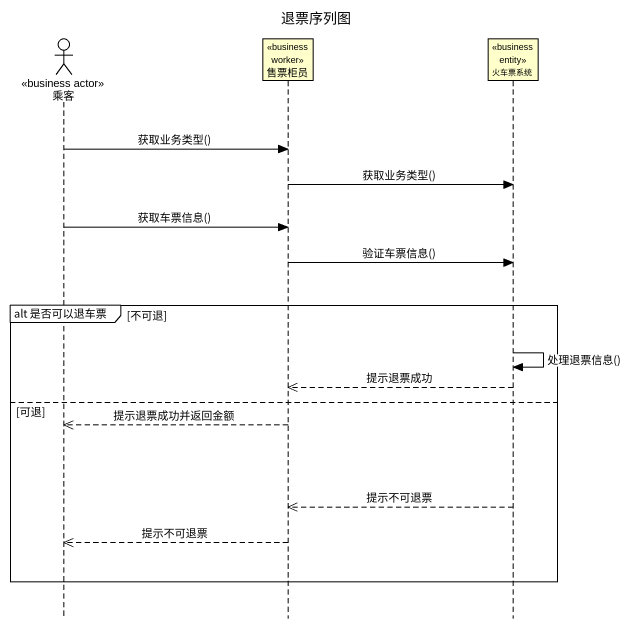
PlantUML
@startuml
title 退票序列图
hide footbox
actor 乘客 <<business actor>>
participant 售票柜员 <<business worker>>
participant 火车票系统 <<business entity>>

乘客 -> 售票柜员 : 获取业务类型()
售票柜员 -> 火车票系统 : 获取业务类型()
乘客 -> 售票柜员 : 获取车票信息()
售票柜员 -> 火车票系统 : 验证车票信息()
group alt 是否可以退车票 [不可退]
  火车票系统 -> 火车票系统 : 处理退票信息()
  火车票系统 -->> 售票柜员 : 提示退票成功
else 可退
  售票柜员 -->> 乘客 : 提示退票成功并返回金额
  火车票系统 -->> 售票柜员 : 提示不可退票
  售票柜员 -->> 乘客 : 提示不可退票
end
@enduml
